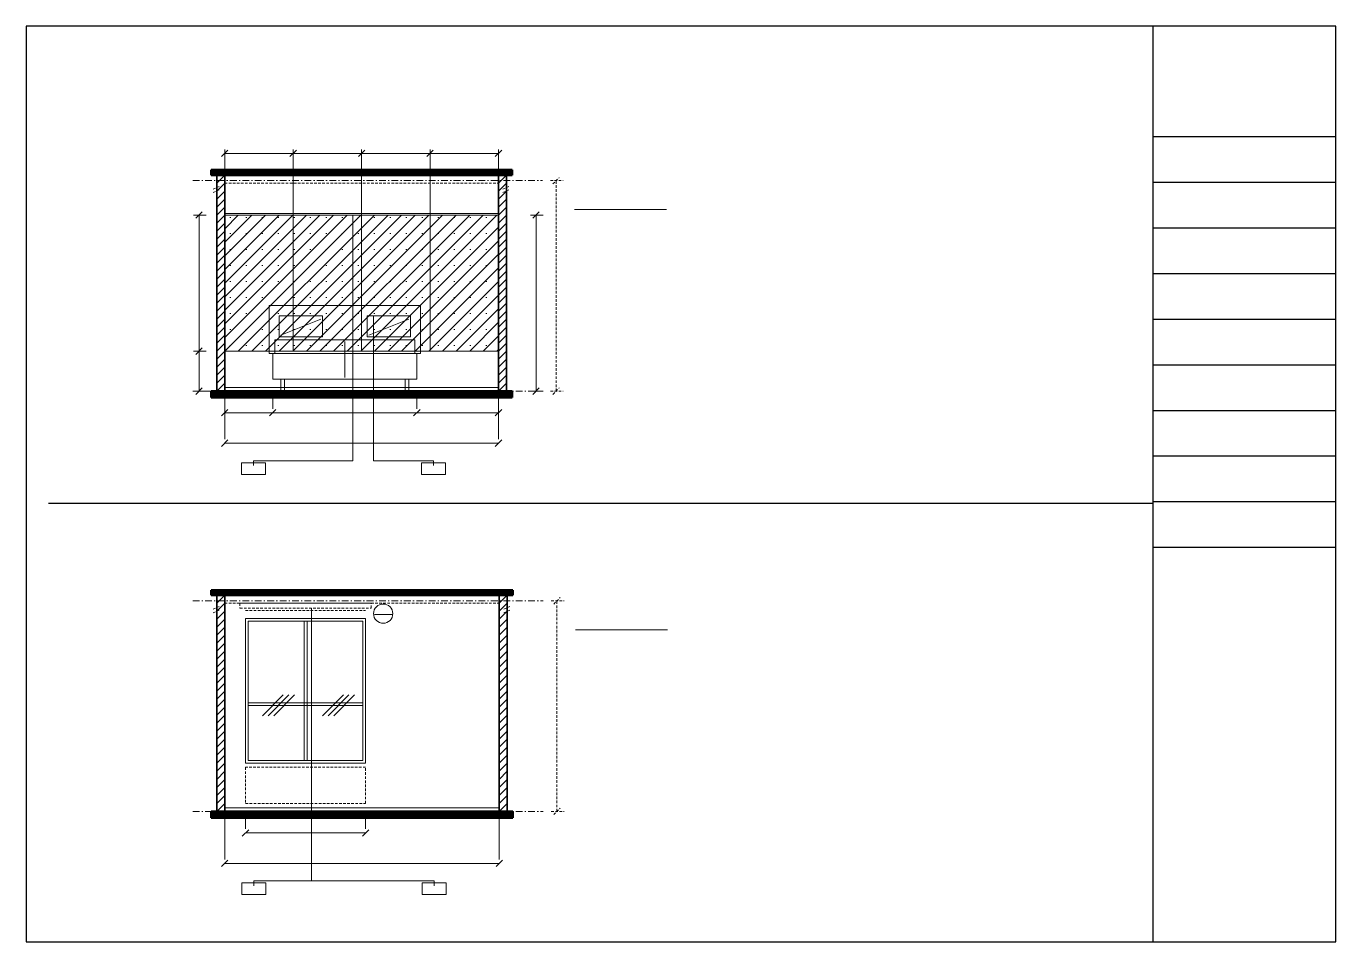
# Model space of a CAD drawing. Header units: millimetres. Extents: x -39780 to 216580, y 220 to 11660.
# Drawn here: x 40220 to 56580, y 220 to 11660 of the extents above; entities that cross this region are included whole.
import ezdxf

# ---------------------------------------------------------------- set-up
doc = ezdxf.new("R2010")
doc.units = ezdxf.units.MM
for name, color, linetype, lineweight in [('AXIS', 8, 'CONTINUOUS', 9), ('BAND', 7, 'CONTINUOUS', 60), ('DETAIL', 7, 'CONTINUOUS', 18), ('DIM', 7, 'CONTINUOUS', 13), ('FABRIC', 7, 'CONTINUOUS', 13), ('FRAME', 7, 'CONTINUOUS', 25), ('GLASS', 7, 'CONTINUOUS', 18), ('HATCH', 8, 'CONTINUOUS', 9), ('LIGHT', 7, 'CONTINUOUS', 18), ('PENDING', 8, 'CONTINUOUS', 13), ('SYMBOL', 7, 'CONTINUOUS', 18), ('TAG', 7, 'CONTINUOUS', 13), ('WALL', 7, 'CONTINUOUS', 35)]:
    doc.layers.add(name, color=color, linetype=linetype, lineweight=lineweight)

msp = doc.modelspace()

# ---------------------------------------------------------------- linework, layer by layer
at = {"layer": 'AXIS'}
for p, q in [((42300, 9730), (42385, 9730)), ((42413, 9730), (42427, 9730)), ((42455, 9730), (42540, 9730)), ((42568, 9730), (42582, 9730)), ((42610, 9730), (42695, 9730)), ((42723, 9730), (42737, 9730)), ((42766, 9730), (42850, 9730)), ((42879, 9730), (42893, 9730)), ((42921, 9730), (43006, 9730)), ((43034, 9730), (43048, 9730)), ((43076, 9730), (43161, 9730)), ((43189, 9730), (43203, 9730)), ((43231, 9730), (43316, 9730)), ((43344, 9730), (43358, 9730)), ((43387, 9730), (43471, 9730)), ((43499, 9730), (43514, 9730)), ((43542, 9730), (43626, 9730)), ((43655, 9730), (43669, 9730)), ((43697, 9730), (43782, 9730)), ((43810, 9730), (43824, 9730)), ((43852, 9730), (43937, 9730)), ((43965, 9730), (43979, 9730)), ((44007, 9730), (44092, 9730)), ((44120, 9730), (44134, 9730)), ((44163, 9730), (44247, 9730)), ((44276, 9730), (44290, 9730)), ((44318, 9730), (44403, 9730)), ((44431, 9730), (44445, 9730)), ((44473, 9730), (44558, 9730)), ((44586, 9730), (44600, 9730)), ((44628, 9730), (44713, 9730)), ((44741, 9730), (44755, 9730)), ((44784, 9730), (44868, 9730)), ((44896, 9730), (44911, 9730)), ((44939, 9730), (45023, 9730)), ((45052, 9730), (45066, 9730)), ((45094, 9730), (45179, 9730)), ((45207, 9730), (45221, 9730)), ((45249, 9730), (45334, 9730)), ((45362, 9730), (45376, 9730)), ((45404, 9730), (45489, 9730)), ((45517, 9730), (45531, 9730)), ((45560, 9730), (45644, 9730)), ((45673, 9730), (45687, 9730)), ((45715, 9730), (45800, 9730)), ((45828, 9730), (45842, 9730)), ((45870, 9730), (45955, 9730)), ((45983, 9730), (45997, 9730)), ((46025, 9730), (46110, 9730)), ((46138, 9730), (46152, 9730)), ((46181, 9730), (46265, 9730)), ((46293, 9730), (46308, 9730)), ((46336, 9730), (46420, 9730)), ((46449, 9730), (46463, 9730)), ((46491, 9730), (46576, 9730)), ((46604, 9730), (46618, 9730)), ((46646, 9730), (46670, 9730)), ((42300, 7100), (42385, 7100)), ((42413, 7100), (42427, 7100)), ((42455, 7100), (42540, 7100)), ((42568, 7100), (42582, 7100)), ((42610, 7100), (42695, 7100)), ((42723, 7100), (42737, 7100)), ((42766, 7100), (42850, 7100)), ((42879, 7100), (42893, 7100)), ((42921, 7100), (43006, 7100)), ((43034, 7100), (43048, 7100)), ((43076, 7100), (43161, 7100)), ((43189, 7100), (43203, 7100)), ((43231, 7100), (43316, 7100)), ((43344, 7100), (43358, 7100)), ((43387, 7100), (43471, 7100)), ((43499, 7100), (43514, 7100)), ((43542, 7100), (43626, 7100)), ((43655, 7100), (43669, 7100)), ((43697, 7100), (43782, 7100)), ((43810, 7100), (43824, 7100)), ((43852, 7100), (43937, 7100)), ((43965, 7100), (43979, 7100)), ((44007, 7100), (44092, 7100)), ((44120, 7100), (44134, 7100)), ((44163, 7100), (44247, 7100)), ((44276, 7100), (44290, 7100)), ((44318, 7100), (44403, 7100)), ((44431, 7100), (44445, 7100)), ((44473, 7100), (44558, 7100)), ((44586, 7100), (44600, 7100)), ((44628, 7100), (44713, 7100)), ((44741, 7100), (44755, 7100)), ((44784, 7100), (44868, 7100)), ((44896, 7100), (44911, 7100)), ((44939, 7100), (45023, 7100)), ((45052, 7100), (45066, 7100)), ((45094, 7100), (45179, 7100)), ((45207, 7100), (45221, 7100)), ((45249, 7100), (45334, 7100)), ((45362, 7100), (45376, 7100)), ((45404, 7100), (45489, 7100)), ((45517, 7100), (45531, 7100)), ((45560, 7100), (45644, 7100)), ((45673, 7100), (45687, 7100)), ((45715, 7100), (45800, 7100)), ((45828, 7100), (45842, 7100)), ((45870, 7100), (45955, 7100)), ((45983, 7100), (45997, 7100)), ((46025, 7100), (46110, 7100)), ((46138, 7100), (46152, 7100)), ((46181, 7100), (46265, 7100)), ((46293, 7100), (46308, 7100)), ((46336, 7100), (46420, 7100)), ((46449, 7100), (46463, 7100)), ((46491, 7100), (46576, 7100)), ((46604, 7100), (46618, 7100)), ((46646, 7100), (46670, 7100)), ((42300, 4480), (42385, 4480)), ((42413, 4480), (42427, 4480)), ((42455, 4480), (42540, 4480)), ((42568, 4480), (42582, 4480)), ((42610, 4480), (42695, 4480)), ((42723, 4480), (42737, 4480)), ((42766, 4480), (42850, 4480)), ((42879, 4480), (42893, 4480)), ((42921, 4480), (43006, 4480)), ((43034, 4480), (43048, 4480)), ((43076, 4480), (43161, 4480)), ((43189, 4480), (43203, 4480)), ((43231, 4480), (43316, 4480)), ((43344, 4480), (43358, 4480)), ((43387, 4480), (43471, 4480)), ((43499, 4480), (43514, 4480)), ((43542, 4480), (43626, 4480)), ((43655, 4480), (43669, 4480)), ((43697, 4480), (43782, 4480)), ((43810, 4480), (43824, 4480)), ((43852, 4480), (43937, 4480)), ((43965, 4480), (43979, 4480)), ((44007, 4480), (44092, 4480)), ((44120, 4480), (44134, 4480)), ((44163, 4480), (44247, 4480)), ((44276, 4480), (44290, 4480)), ((44318, 4480), (44403, 4480)), ((44431, 4480), (44445, 4480)), ((44473, 4480), (44558, 4480)), ((44586, 4480), (44600, 4480)), ((44628, 4480), (44713, 4480)), ((44741, 4480), (44755, 4480)), ((44784, 4480), (44868, 4480)), ((44896, 4480), (44911, 4480)), ((44939, 4480), (45023, 4480)), ((45052, 4480), (45066, 4480)), ((45094, 4480), (45179, 4480)), ((45207, 4480), (45221, 4480)), ((45249, 4480), (45334, 4480)), ((45362, 4480), (45376, 4480)), ((45404, 4480), (45489, 4480)), ((45517, 4480), (45531, 4480)), ((45560, 4480), (45644, 4480)), ((45673, 4480), (45687, 4480)), ((45715, 4480), (45800, 4480)), ((45828, 4480), (45842, 4480)), ((45870, 4480), (45955, 4480)), ((45983, 4480), (45997, 4480)), ((46025, 4480), (46110, 4480)), ((46138, 4480), (46152, 4480)), ((46181, 4480), (46265, 4480)), ((46293, 4480), (46308, 4480)), ((46336, 4480), (46420, 4480)), ((46449, 4480), (46463, 4480)), ((46491, 4480), (46576, 4480)), ((46604, 4480), (46618, 4480)), ((46646, 4480), (46680, 4480)), ((42300, 1850), (42385, 1850)), ((42413, 1850), (42427, 1850)), ((42455, 1850), (42540, 1850)), ((42568, 1850), (42582, 1850)), ((42610, 1850), (42695, 1850)), ((42723, 1850), (42737, 1850)), ((42766, 1850), (42850, 1850)), ((42879, 1850), (42893, 1850)), ((42921, 1850), (43006, 1850)), ((43034, 1850), (43048, 1850)), ((43076, 1850), (43161, 1850)), ((43189, 1850), (43203, 1850)), ((43231, 1850), (43316, 1850)), ((43344, 1850), (43358, 1850)), ((43387, 1850), (43471, 1850)), ((43499, 1850), (43514, 1850)), ((43542, 1850), (43626, 1850)), ((43655, 1850), (43669, 1850)), ((43697, 1850), (43782, 1850)), ((43810, 1850), (43824, 1850)), ((43852, 1850), (43937, 1850)), ((43965, 1850), (43979, 1850)), ((44007, 1850), (44092, 1850)), ((44120, 1850), (44134, 1850)), ((44163, 1850), (44247, 1850)), ((44276, 1850), (44290, 1850)), ((44318, 1850), (44403, 1850)), ((44431, 1850), (44445, 1850)), ((44473, 1850), (44558, 1850)), ((44586, 1850), (44600, 1850)), ((44628, 1850), (44713, 1850)), ((44741, 1850), (44755, 1850)), ((44784, 1850), (44868, 1850)), ((44896, 1850), (44911, 1850)), ((44939, 1850), (45023, 1850)), ((45052, 1850), (45066, 1850)), ((45094, 1850), (45179, 1850)), ((45207, 1850), (45221, 1850)), ((45249, 1850), (45334, 1850)), ((45362, 1850), (45376, 1850)), ((45404, 1850), (45489, 1850)), ((45517, 1850), (45531, 1850)), ((45560, 1850), (45644, 1850)), ((45673, 1850), (45687, 1850)), ((45715, 1850), (45800, 1850)), ((45828, 1850), (45842, 1850)), ((45870, 1850), (45955, 1850)), ((45983, 1850), (45997, 1850)), ((46025, 1850), (46110, 1850)), ((46138, 1850), (46152, 1850)), ((46181, 1850), (46265, 1850)), ((46293, 1850), (46308, 1850)), ((46336, 1850), (46420, 1850)), ((46449, 1850), (46463, 1850)), ((46491, 1850), (46576, 1850)), ((46604, 1850), (46618, 1850)), ((46646, 1850), (46680, 1850))]:
    msp.add_line(p, q, dxfattribs=at)
at = {"layer": 'BAND'}
for p, q in [((46290, 9865), (42530, 9865)), ((42530, 9865), (42530, 9800)), ((42530, 9864), (46290, 9864)), ((42530, 9856), (46290, 9856)), ((42530, 9848), (46290, 9848)), ((42530, 9840), (46290, 9840)), ((42530, 9832), (46290, 9832)), ((42530, 9824), (46290, 9824)), ((42530, 9816), (46290, 9816)), ((46290, 9800), (46290, 9865)), ((42530, 9808), (46290, 9808)), ((42530, 9800), (46290, 9800)), ((42530, 9800), (46290, 9800)), ((42530, 7100), (46290, 7100)), ((46290, 7100), (42530, 7100)), ((42530, 7100), (42530, 7020)), ((42530, 7092), (46290, 7092)), ((42530, 7084), (46290, 7084)), ((42530, 7076), (46290, 7076)), ((42530, 7068), (46290, 7068)), ((42530, 7060), (46290, 7060)), ((42530, 7052), (46290, 7052)), ((42530, 7044), (46290, 7044)), ((42530, 7036), (46290, 7036)), ((46290, 7020), (46290, 7100)), ((42530, 7028), (46290, 7028)), ((42530, 7020), (46290, 7020)), ((42530, 7020), (46290, 7020)), ((46300, 4615), (42530, 4615)), ((42530, 4615), (42530, 4550)), ((42530, 4614), (46300, 4614)), ((42530, 4606), (46300, 4606)), ((42530, 4598), (46300, 4598)), ((42530, 4590), (46300, 4590)), ((42530, 4582), (46300, 4582)), ((46300, 4550), (46300, 4615)), ((42530, 4574), (46300, 4574)), ((42530, 4566), (46300, 4566)), ((42530, 4558), (46300, 4558)), ((42530, 4550), (46300, 4550)), ((42530, 4550), (46300, 4550)), ((42530, 1850), (46300, 1850)), ((46300, 1850), (42530, 1850)), ((42530, 1850), (42530, 1770)), ((42530, 1842), (46300, 1842)), ((42530, 1834), (46300, 1834)), ((42530, 1826), (46300, 1826)), ((42530, 1818), (46300, 1818)), ((42530, 1810), (46300, 1810)), ((42530, 1802), (46300, 1802)), ((46300, 1770), (46300, 1850)), ((42530, 1794), (46300, 1794)), ((42530, 1786), (46300, 1786)), ((42530, 1778), (46300, 1778)), ((42530, 1770), (46300, 1770)), ((42530, 1770), (46300, 1770))]:
    msp.add_line(p, q, dxfattribs=at)
at = {"layer": 'DETAIL'}
for p, q in [((43555, 7600), (43555, 9300)), ((44410, 7600), (44410, 9300)), ((45265, 7600), (45265, 9300)), ((45145, 8170), (43255, 8170)), ((43255, 8170), (43255, 7570)), ((45145, 7570), (45145, 8170)), ((44200, 7270), (44200, 7720)), ((43255, 7570), (45145, 7570)), ((45100, 7570), (43300, 7570)), ((43300, 7570), (43300, 7250)), ((45100, 7250), (45100, 7570)), ((43300, 7250), (45100, 7250)), ((43445, 7250), (43400, 7250)), ((43400, 7250), (43400, 7100)), ((43445, 7100), (43445, 7250)), ((45000, 7250), (44955, 7250)), ((44955, 7250), (44955, 7100)), ((45000, 7100), (45000, 7250)), ((42700, 7145), (46120, 7145)), ((43400, 7100), (43445, 7100)), ((44955, 7100), (45000, 7100)), ((42700, 1895), (46130, 1895))]:
    msp.add_line(p, q, dxfattribs=at)
at = {"layer": 'DIM'}
for p, q in [((42660, 10030), (42740, 10110)), ((42700, 9300), (42700, 10120)), ((42700, 10070), (43555, 10070)), ((43515, 10030), (43595, 10110)), ((43515, 10030), (43595, 10110)), ((43555, 9300), (43555, 10120)), ((43555, 9300), (43555, 10120)), ((43555, 10070), (44410, 10070)), ((44370, 10030), (44450, 10110)), ((44370, 10030), (44450, 10110)), ((44410, 9300), (44410, 10120)), ((44410, 9300), (44410, 10120)), ((44410, 10070), (45265, 10070)), ((45225, 10030), (45305, 10110)), ((45225, 10030), (45305, 10110)), ((45265, 9300), (45265, 10120)), ((45265, 9300), (45265, 10120)), ((45265, 10070), (46120, 10070)), ((46080, 10030), (46160, 10110)), ((46120, 9300), (46120, 10120)), ((42340, 9260), (42420, 9340)), ((46550, 9260), (46630, 9340)), ((42310, 9300), (42470, 9300)), ((42380, 7600), (42380, 9300)), ((46520, 9300), (46680, 9300)), ((46590, 7100), (46590, 9300)), ((42310, 7600), (42470, 7600)), ((42310, 7600), (42470, 7600)), ((42340, 7560), (42420, 7640)), ((42340, 7560), (42420, 7640)), ((42380, 7100), (42380, 7600)), ((42310, 7100), (42470, 7100)), ((42340, 7060), (42420, 7140)), ((42700, 7100), (42700, 6500)), ((42700, 7100), (42700, 6880)), ((43300, 7100), (43300, 6880)), ((43300, 7100), (43300, 6880)), ((45100, 7100), (45100, 6880)), ((45100, 7100), (45100, 6880)), ((46120, 7100), (46120, 6500)), ((46120, 7100), (46120, 6880)), ((46520, 7100), (46680, 7100)), ((46550, 7060), (46630, 7140)), ((42660, 6790), (42740, 6870)), ((42700, 6830), (43300, 6830)), ((43260, 6790), (43340, 6870)), ((43260, 6790), (43340, 6870)), ((43300, 6830), (45100, 6830)), ((45060, 6790), (45140, 6870)), ((45060, 6790), (45140, 6870)), ((45100, 6830), (46120, 6830)), ((46080, 6790), (46160, 6870)), ((42660, 6410), (42740, 6490)), ((42700, 6450), (46120, 6450)), ((46080, 6410), (46160, 6490)), ((42700, 1850), (42700, 1250)), ((42960, 1850), (42960, 1630)), ((44460, 1850), (44460, 1630)), ((46130, 1850), (46130, 1250)), ((42920, 1540), (43000, 1620)), ((42960, 1580), (44460, 1580)), ((44420, 1540), (44500, 1620)), ((42660, 1160), (42740, 1240)), ((42700, 1200), (46130, 1200)), ((46090, 1160), (46170, 1240))]:
    msp.add_line(p, q, dxfattribs=at)
at = {"layer": 'FABRIC'}
for p, q in [((46120, 9300), (42700, 9300)), ((42700, 9300), (42700, 7600)), ((46120, 7600), (46120, 9300)), ((43920, 8040), (43380, 8040)), ((43380, 8040), (43380, 7780)), ((43920, 7780), (43920, 8040)), ((45020, 8040), (44480, 8040)), ((44480, 8040), (44480, 7780)), ((45020, 7780), (45020, 8040)), ((45075, 7740), (43325, 7740)), ((43325, 7740), (43325, 7570)), ((43380, 7780), (43920, 7780)), ((44480, 7780), (45020, 7780)), ((45075, 7570), (45075, 7740)), ((42700, 7600), (46120, 7600)), ((43325, 7570), (45075, 7570))]:
    msp.add_line(p, q, dxfattribs=at)
at = {"layer": 'FRAME'}
for p, q in [((56580, 11660), (40220, 11660)), ((40220, 11660), (40220, 220)), ((54300, 220), (54300, 11660)), ((56580, 220), (56580, 11660)), ((54300, 10280), (56580, 10280)), ((54300, 9710), (56580, 9710)), ((54300, 9140), (56580, 9140)), ((54300, 8570), (56580, 8570)), ((54300, 8000), (56580, 8000)), ((54300, 7430), (56580, 7430)), ((54300, 6860), (56580, 6860)), ((54300, 6290), (56580, 6290)), ((40500, 5700), (54300, 5700)), ((54300, 5720), (56580, 5720)), ((54300, 5150), (56580, 5150)), ((40220, 220), (56580, 220))]:
    msp.add_line(p, q, dxfattribs=at)
at = {"layer": 'GLASS'}
for p, q in [((44460, 4260), (42960, 4260)), ((42960, 4260), (42960, 2450)), ((44460, 2450), (44460, 4260)), ((44425, 4225), (42995, 4225)), ((42995, 4225), (42995, 2485)), ((43728, 4225), (43692, 4225)), ((43692, 4225), (43692, 2485)), ((43728, 2485), (43728, 4225)), ((44425, 2485), (44425, 4225)), ((44425, 3206), (42995, 3206)), ((42995, 3206), (42995, 3174)), ((42995, 3174), (44425, 3174)), ((44425, 3174), (44425, 3206)), ((42995, 2485), (44425, 2485)), ((43692, 2485), (43728, 2485)), ((42960, 2450), (44460, 2450))]:
    msp.add_line(p, q, dxfattribs=at)
at = {"layer": 'HATCH'}
for p, q in [((42600, 9700), (42700, 9800)), ((42600, 9600), (42700, 9700)), ((46120, 9700), (46220, 9800)), ((46120, 9600), (46220, 9700)), ((42600, 9500), (42700, 9600)), ((42600, 9400), (42700, 9500)), ((46120, 9500), (46220, 9600)), ((46120, 9400), (46220, 9500)), ((42600, 9300), (42700, 9400)), ((46120, 9300), (46220, 9400)), ((42600, 9200), (42700, 9300)), ((42600, 9100), (42700, 9200)), ((42700, 9130), (42870, 9300)), ((42700, 8960), (43040, 9300)), ((42700, 8790), (43210, 9300)), ((42700, 8620), (43380, 9300)), ((42700, 8450), (43550, 9300)), ((42700, 8280), (43720, 9300)), ((42700, 8110), (43890, 9300)), ((42700, 7940), (44060, 9300)), ((42700, 7770), (44230, 9300)), ((42700, 7600), (44400, 9300)), ((42764, 9270), (42776, 9270)), ((42870, 7600), (44570, 9300)), ((42964, 9270), (42976, 9270)), ((43040, 7600), (44740, 9300)), ((43164, 9270), (43176, 9270)), ((43210, 7600), (44910, 9300)), ((43364, 9270), (43376, 9270)), ((43380, 7600), (45080, 9300)), ((43550, 7600), (45250, 9300)), ((43564, 9270), (43576, 9270)), ((43720, 7600), (45420, 9300)), ((43764, 9270), (43776, 9270)), ((43890, 7600), (45590, 9300)), ((43964, 9270), (43976, 9270)), ((44060, 7600), (45760, 9300)), ((44164, 9270), (44176, 9270)), ((44230, 7600), (45930, 9300)), ((44364, 9270), (44376, 9270)), ((44400, 7600), (46100, 9300)), ((44564, 9270), (44576, 9270)), ((44764, 9270), (44776, 9270)), ((44964, 9270), (44976, 9270)), ((45164, 9270), (45176, 9270)), ((45364, 9270), (45376, 9270)), ((45564, 9270), (45576, 9270)), ((45764, 9270), (45776, 9270)), ((45964, 9270), (45976, 9270)), ((46120, 9200), (46220, 9300)), ((46120, 9100), (46220, 9200)), ((42600, 9000), (42700, 9100)), ((42600, 8900), (42700, 9000)), ((42764, 9070), (42776, 9070)), ((42964, 9070), (42976, 9070)), ((43164, 9070), (43176, 9070)), ((43364, 9070), (43376, 9070)), ((43564, 9070), (43576, 9070)), ((43764, 9070), (43776, 9070)), ((43964, 9070), (43976, 9070)), ((44164, 9070), (44176, 9070)), ((44364, 9070), (44376, 9070)), ((44564, 9070), (44576, 9070)), ((44570, 7600), (46120, 9150)), ((44764, 9070), (44776, 9070)), ((44964, 9070), (44976, 9070)), ((45164, 9070), (45176, 9070)), ((45364, 9070), (45376, 9070)), ((45564, 9070), (45576, 9070)), ((45764, 9070), (45776, 9070)), ((45964, 9070), (45976, 9070)), ((46120, 9000), (46220, 9100)), ((46120, 8900), (46220, 9000)), ((42600, 8800), (42700, 8900)), ((42764, 8870), (42776, 8870)), ((42964, 8870), (42976, 8870)), ((43164, 8870), (43176, 8870)), ((43364, 8870), (43376, 8870)), ((43564, 8870), (43576, 8870)), ((43764, 8870), (43776, 8870)), ((43964, 8870), (43976, 8870)), ((44164, 8870), (44176, 8870)), ((44364, 8870), (44376, 8870)), ((44564, 8870), (44576, 8870)), ((44740, 7600), (46120, 8980)), ((44764, 8870), (44776, 8870)), ((44964, 8870), (44976, 8870)), ((45164, 8870), (45176, 8870)), ((45364, 8870), (45376, 8870)), ((45564, 8870), (45576, 8870)), ((45764, 8870), (45776, 8870)), ((45964, 8870), (45976, 8870)), ((46120, 8800), (46220, 8900)), ((42600, 8700), (42700, 8800)), ((42600, 8600), (42700, 8700)), ((44910, 7600), (46120, 8810)), ((46120, 8700), (46220, 8800)), ((46120, 8600), (46220, 8700)), ((42600, 8500), (42700, 8600)), ((42764, 8670), (42776, 8670)), ((42964, 8670), (42976, 8670)), ((43164, 8670), (43176, 8670)), ((43364, 8670), (43376, 8670)), ((43564, 8670), (43576, 8670)), ((43764, 8670), (43776, 8670)), ((43964, 8670), (43976, 8670)), ((44164, 8670), (44176, 8670)), ((44364, 8670), (44376, 8670)), ((44564, 8670), (44576, 8670)), ((44764, 8670), (44776, 8670)), ((44964, 8670), (44976, 8670)), ((45080, 7600), (46120, 8640)), ((45164, 8670), (45176, 8670)), ((45364, 8670), (45376, 8670)), ((45564, 8670), (45576, 8670)), ((45764, 8670), (45776, 8670)), ((45964, 8670), (45976, 8670)), ((46120, 8500), (46220, 8600)), ((42600, 8400), (42700, 8500)), ((42600, 8300), (42700, 8400)), ((42764, 8470), (42776, 8470)), ((42964, 8470), (42976, 8470)), ((43164, 8470), (43176, 8470)), ((43364, 8470), (43376, 8470)), ((43564, 8470), (43576, 8470)), ((43764, 8470), (43776, 8470)), ((43964, 8470), (43976, 8470)), ((44164, 8470), (44176, 8470)), ((44364, 8470), (44376, 8470)), ((44564, 8470), (44576, 8470)), ((44764, 8470), (44776, 8470)), ((44964, 8470), (44976, 8470)), ((45164, 8470), (45176, 8470)), ((45250, 7600), (46120, 8470)), ((45364, 8470), (45376, 8470)), ((45564, 8470), (45576, 8470)), ((45764, 8470), (45776, 8470)), ((45964, 8470), (45976, 8470)), ((46120, 8400), (46220, 8500)), ((46120, 8300), (46220, 8400)), ((42600, 8200), (42700, 8300)), ((42600, 8100), (42700, 8200)), ((42764, 8270), (42776, 8270)), ((42964, 8270), (42976, 8270)), ((43164, 8270), (43176, 8270)), ((43364, 8270), (43376, 8270)), ((43564, 8270), (43576, 8270)), ((43764, 8270), (43776, 8270)), ((43964, 8270), (43976, 8270)), ((44164, 8270), (44176, 8270)), ((44364, 8270), (44376, 8270)), ((44564, 8270), (44576, 8270)), ((44764, 8270), (44776, 8270)), ((44964, 8270), (44976, 8270)), ((45164, 8270), (45176, 8270)), ((45364, 8270), (45376, 8270)), ((45420, 7600), (46120, 8300)), ((45564, 8270), (45576, 8270)), ((45764, 8270), (45776, 8270)), ((45964, 8270), (45976, 8270)), ((46120, 8200), (46220, 8300)), ((46120, 8100), (46220, 8200)), ((42600, 8000), (42700, 8100)), ((42764, 8070), (42776, 8070)), ((42964, 8070), (42976, 8070)), ((43164, 8070), (43176, 8070)), ((43364, 8070), (43376, 8070)), ((43564, 8070), (43576, 8070)), ((43764, 8070), (43776, 8070)), ((43964, 8070), (43976, 8070)), ((44164, 8070), (44176, 8070)), ((44364, 8070), (44376, 8070)), ((44564, 8070), (44576, 8070)), ((44764, 8070), (44776, 8070)), ((44964, 8070), (44976, 8070)), ((45164, 8070), (45176, 8070)), ((45364, 8070), (45376, 8070)), ((45564, 8070), (45576, 8070)), ((45590, 7600), (46120, 8130)), ((45764, 8070), (45776, 8070)), ((45964, 8070), (45976, 8070)), ((46120, 8000), (46220, 8100)), ((42600, 7900), (42700, 8000)), ((42600, 7800), (42700, 7900)), ((42764, 7870), (42776, 7870)), ((42964, 7870), (42976, 7870)), ((43164, 7870), (43176, 7870)), ((43364, 7870), (43376, 7870)), ((43400, 7800), (43900, 8000)), ((43564, 7870), (43576, 7870)), ((43764, 7870), (43776, 7870)), ((43964, 7870), (43976, 7870)), ((44164, 7870), (44176, 7870)), ((44364, 7870), (44376, 7870)), ((44500, 7800), (45000, 8000)), ((44564, 7870), (44576, 7870)), ((44764, 7870), (44776, 7870)), ((44964, 7870), (44976, 7870)), ((45164, 7870), (45176, 7870)), ((45364, 7870), (45376, 7870)), ((45564, 7870), (45576, 7870)), ((45760, 7600), (46120, 7960)), ((45764, 7870), (45776, 7870)), ((45964, 7870), (45976, 7870)), ((46120, 7900), (46220, 8000)), ((46120, 7800), (46220, 7900)), ((42600, 7700), (42700, 7800)), ((42600, 7600), (42700, 7700)), ((45930, 7600), (46120, 7790)), ((46120, 7700), (46220, 7800)), ((46120, 7600), (46220, 7700)), ((42600, 7500), (42700, 7600)), ((42764, 7670), (42776, 7670)), ((42964, 7670), (42976, 7670)), ((43164, 7670), (43176, 7670)), ((43364, 7670), (43376, 7670)), ((43564, 7670), (43576, 7670)), ((43764, 7670), (43776, 7670)), ((43964, 7670), (43976, 7670)), ((44164, 7670), (44176, 7670)), ((44364, 7670), (44376, 7670)), ((44564, 7670), (44576, 7670)), ((44764, 7670), (44776, 7670)), ((44964, 7670), (44976, 7670)), ((45164, 7670), (45176, 7670)), ((45364, 7670), (45376, 7670)), ((45564, 7670), (45576, 7670)), ((45764, 7670), (45776, 7670)), ((45964, 7670), (45976, 7670)), ((46100, 7600), (46120, 7620)), ((46120, 7500), (46220, 7600)), ((42600, 7400), (42700, 7500)), ((42600, 7300), (42700, 7400)), ((46120, 7400), (46220, 7500)), ((46120, 7300), (46220, 7400)), ((42600, 7200), (42700, 7300)), ((42600, 7100), (42700, 7200)), ((46120, 7200), (46220, 7300)), ((46120, 7100), (46220, 7200)), ((42600, 4450), (42700, 4550)), ((42600, 4350), (42700, 4450)), ((46130, 4450), (46230, 4550)), ((46130, 4350), (46230, 4450)), ((42600, 4250), (42700, 4350)), ((46130, 4250), (46230, 4350)), ((42600, 4150), (42700, 4250)), ((42600, 4050), (42700, 4150)), ((46130, 4150), (46230, 4250)), ((46130, 4050), (46230, 4150)), ((42600, 3950), (42700, 4050)), ((42600, 3850), (42700, 3950)), ((46130, 3950), (46230, 4050)), ((46130, 3850), (46230, 3950)), ((42600, 3750), (42700, 3850)), ((46130, 3750), (46230, 3850)), ((42600, 3650), (42700, 3750)), ((42600, 3550), (42700, 3650)), ((46130, 3650), (46230, 3750)), ((46130, 3550), (46230, 3650)), ((42600, 3450), (42700, 3550)), ((42600, 3350), (42700, 3450)), ((46130, 3450), (46230, 3550)), ((46130, 3350), (46230, 3450)), ((42600, 3250), (42700, 3350)), ((43172, 3045), (43432, 3305)), ((43242, 3045), (43502, 3305)), ((43312, 3045), (43572, 3305)), ((43922, 3045), (44182, 3305)), ((43992, 3045), (44252, 3305)), ((44062, 3045), (44322, 3305)), ((46130, 3250), (46230, 3350)), ((42600, 3150), (42700, 3250)), ((42600, 3050), (42700, 3150)), ((46130, 3150), (46230, 3250)), ((46130, 3050), (46230, 3150)), ((42600, 2950), (42700, 3050)), ((42600, 2850), (42700, 2950)), ((46130, 2950), (46230, 3050)), ((46130, 2850), (46230, 2950)), ((42600, 2750), (42700, 2850)), ((46130, 2750), (46230, 2850)), ((42600, 2650), (42700, 2750)), ((42600, 2550), (42700, 2650)), ((46130, 2650), (46230, 2750)), ((46130, 2550), (46230, 2650)), ((42600, 2450), (42700, 2550)), ((46130, 2450), (46230, 2550)), ((42600, 2350), (42700, 2450)), ((42600, 2250), (42700, 2350)), ((46130, 2350), (46230, 2450)), ((46130, 2250), (46230, 2350)), ((42600, 2150), (42700, 2250)), ((42600, 2050), (42700, 2150)), ((46130, 2150), (46230, 2250)), ((46130, 2050), (46230, 2150)), ((42600, 1950), (42700, 2050)), ((46130, 1950), (46230, 2050)), ((42600, 1850), (42700, 1950)), ((46130, 1850), (46230, 1950))]:
    msp.add_line(p, q, dxfattribs=at)
at = {"layer": 'LIGHT'}
msp.add_line((42700, 9320), (46120, 9320), dxfattribs=at)
at = {"layer": 'PENDING'}
for p, q in [((42601, 9646), (42631, 9659)), ((42700, 9700), (42732, 9700)), ((42751, 9700), (42783, 9700)), ((42802, 9700), (42834, 9700)), ((42852, 9700), (42885, 9700)), ((42903, 9700), (42936, 9700)), ((42954, 9700), (42986, 9700)), ((43005, 9700), (43037, 9700)), ((43056, 9700), (43088, 9700)), ((43106, 9700), (43139, 9700)), ((43157, 9700), (43190, 9700)), ((43208, 9700), (43240, 9700)), ((43259, 9700), (43291, 9700)), ((43310, 9700), (43342, 9700)), ((43360, 9700), (43393, 9700)), ((43411, 9700), (43444, 9700)), ((43462, 9700), (43494, 9700)), ((43513, 9700), (43545, 9700)), ((43564, 9700), (43596, 9700)), ((43614, 9700), (43647, 9700)), ((43665, 9700), (43698, 9700)), ((43716, 9700), (43748, 9700)), ((43767, 9700), (43799, 9700)), ((43818, 9700), (43850, 9700)), ((43868, 9700), (43901, 9700)), ((43919, 9700), (43952, 9700)), ((43970, 9700), (44002, 9700)), ((44021, 9700), (44053, 9700)), ((44072, 9700), (44104, 9700)), ((44122, 9700), (44155, 9700)), ((44173, 9700), (44206, 9700)), ((44224, 9700), (44256, 9700)), ((44275, 9700), (44307, 9700)), ((44326, 9700), (44358, 9700)), ((44376, 9700), (44409, 9700)), ((44427, 9700), (44460, 9700)), ((44478, 9700), (44510, 9700)), ((44529, 9700), (44561, 9700)), ((44580, 9700), (44612, 9700)), ((44630, 9700), (44663, 9700)), ((44681, 9700), (44714, 9700)), ((44732, 9700), (44764, 9700)), ((44783, 9700), (44815, 9700)), ((44834, 9700), (44866, 9700)), ((44884, 9700), (44917, 9700)), ((44935, 9700), (44968, 9700)), ((44986, 9700), (45018, 9700)), ((45037, 9700), (45069, 9700)), ((45088, 9700), (45120, 9700)), ((45138, 9700), (45171, 9700)), ((45189, 9700), (45222, 9700)), ((45240, 9700), (45272, 9700)), ((45291, 9700), (45323, 9700)), ((45342, 9700), (45374, 9700)), ((45392, 9700), (45425, 9700)), ((45443, 9700), (45476, 9700)), ((45494, 9700), (45526, 9700)), ((45545, 9700), (45577, 9700)), ((45596, 9700), (45628, 9700)), ((45646, 9700), (45679, 9700)), ((45697, 9700), (45730, 9700)), ((45748, 9700), (45780, 9700)), ((45799, 9700), (45831, 9700)), ((45850, 9700), (45882, 9700)), ((45900, 9700), (45933, 9700)), ((45951, 9700), (45984, 9700)), ((46002, 9700), (46034, 9700)), ((46053, 9700), (46085, 9700)), ((46104, 9700), (46120, 9700)), ((46221, 9646), (46251, 9659)), ((46770, 9730), (46802, 9730)), ((46800, 9690), (46823, 9713)), ((46821, 9730), (46853, 9730)), ((46836, 9726), (46859, 9749)), ((46840, 9691), (46840, 9723)), ((46840, 9640), (46840, 9672)), ((46872, 9762), (46880, 9770)), ((46872, 9730), (46904, 9730)), ((46922, 9730), (46930, 9730)), ((42555, 9625), (42585, 9638)), ((42555, 9580), (42585, 9593)), ((42601, 9601), (42631, 9614)), ((46175, 9625), (46205, 9638)), ((46175, 9580), (46205, 9593)), ((46221, 9601), (46251, 9614)), ((46840, 9589), (46840, 9622)), ((46840, 9538), (46840, 9571)), ((46840, 9488), (46840, 9520)), ((46840, 9437), (46840, 9469)), ((46840, 9386), (46840, 9418)), ((46840, 9335), (46840, 9368)), ((46840, 9284), (46840, 9317)), ((46840, 9234), (46840, 9266)), ((46840, 9183), (46840, 9215)), ((46840, 9132), (46840, 9164)), ((46840, 9081), (46840, 9114)), ((46840, 9030), (46840, 9063)), ((46840, 8980), (46840, 9012)), ((46840, 8929), (46840, 8961)), ((46840, 8878), (46840, 8910)), ((46840, 8827), (46840, 8860)), ((46840, 8776), (46840, 8809)), ((46840, 8726), (46840, 8758)), ((46840, 8675), (46840, 8707)), ((46840, 8624), (46840, 8656)), ((46840, 8573), (46840, 8606)), ((46840, 8522), (46840, 8555)), ((46840, 8472), (46840, 8504)), ((46840, 8421), (46840, 8453)), ((46840, 8370), (46840, 8402)), ((46840, 8319), (46840, 8352)), ((46840, 8268), (46840, 8301)), ((46840, 8218), (46840, 8250)), ((46840, 8167), (46840, 8199)), ((46840, 8116), (46840, 8148)), ((46840, 8065), (46840, 8098)), ((46840, 8014), (46840, 8047)), ((46840, 7964), (46840, 7996)), ((46840, 7913), (46840, 7945)), ((46840, 7862), (46840, 7894)), ((46840, 7811), (46840, 7844)), ((46840, 7760), (46840, 7793)), ((46840, 7710), (46840, 7742)), ((46840, 7659), (46840, 7691)), ((46840, 7608), (46840, 7640)), ((46840, 7557), (46840, 7590)), ((46840, 7506), (46840, 7539)), ((46840, 7456), (46840, 7488)), ((46840, 7405), (46840, 7437)), ((46840, 7354), (46840, 7386)), ((46840, 7303), (46840, 7336)), ((46840, 7252), (46840, 7285)), ((46840, 7202), (46840, 7234)), ((46770, 7100), (46802, 7100)), ((46800, 7060), (46823, 7083)), ((46821, 7100), (46853, 7100)), ((46836, 7096), (46859, 7119)), ((46840, 7151), (46840, 7183)), ((46840, 7100), (46840, 7132)), ((46872, 7132), (46880, 7140)), ((46872, 7100), (46904, 7100)), ((46922, 7100), (46930, 7100)), ((42700, 4450), (42732, 4450)), ((42751, 4450), (42783, 4450)), ((42802, 4450), (42834, 4450)), ((42852, 4450), (42885, 4450)), ((42904, 4450), (42890, 4450)), ((42890, 4450), (42890, 4418)), ((42903, 4450), (42936, 4450)), ((42955, 4450), (42923, 4450)), ((42954, 4450), (42986, 4450)), ((43006, 4450), (42974, 4450)), ((43005, 4450), (43037, 4450)), ((43057, 4450), (43024, 4450)), ((43056, 4450), (43088, 4450)), ((43108, 4450), (43075, 4450)), ((43106, 4450), (43139, 4450)), ((43158, 4450), (43126, 4450)), ((43157, 4450), (43190, 4450)), ((43209, 4450), (43177, 4450)), ((43208, 4450), (43240, 4450)), ((43260, 4450), (43228, 4450)), ((43259, 4450), (43291, 4450)), ((43311, 4450), (43278, 4450)), ((43310, 4450), (43342, 4450)), ((43362, 4450), (43329, 4450)), ((43360, 4450), (43393, 4450)), ((43412, 4450), (43380, 4450)), ((43411, 4450), (43444, 4450)), ((43463, 4450), (43431, 4450)), ((43462, 4450), (43494, 4450)), ((43514, 4450), (43482, 4450)), ((43513, 4450), (43545, 4450)), ((43565, 4450), (43532, 4450)), ((43564, 4450), (43596, 4450)), ((43616, 4450), (43583, 4450)), ((43614, 4450), (43647, 4450)), ((43666, 4450), (43634, 4450)), ((43665, 4450), (43698, 4450)), ((43717, 4450), (43685, 4450)), ((43716, 4450), (43748, 4450)), ((43768, 4450), (43736, 4450)), ((43767, 4450), (43799, 4450)), ((43819, 4450), (43786, 4450)), ((43818, 4450), (43850, 4450)), ((43870, 4450), (43837, 4450)), ((43868, 4450), (43901, 4450)), ((43920, 4450), (43888, 4450)), ((43919, 4450), (43952, 4450)), ((43971, 4450), (43939, 4450)), ((43970, 4450), (44002, 4450)), ((44022, 4450), (43990, 4450)), ((44021, 4450), (44053, 4450)), ((44073, 4450), (44040, 4450)), ((44072, 4450), (44104, 4450)), ((44124, 4450), (44091, 4450)), ((44122, 4450), (44155, 4450)), ((44174, 4450), (44142, 4450)), ((44173, 4450), (44206, 4450)), ((44225, 4450), (44193, 4450)), ((44224, 4450), (44256, 4450)), ((44276, 4450), (44244, 4450)), ((44275, 4450), (44307, 4450)), ((44327, 4450), (44294, 4450)), ((44326, 4450), (44358, 4450)), ((44378, 4450), (44345, 4450)), ((44376, 4450), (44409, 4450)), ((44428, 4450), (44396, 4450)), ((44427, 4450), (44460, 4450)), ((44479, 4450), (44447, 4450)), ((44478, 4450), (44510, 4450)), ((44530, 4450), (44498, 4450)), ((44529, 4450), (44561, 4450)), ((44530, 4441), (44530, 4450)), ((44530, 4390), (44530, 4422)), ((44580, 4450), (44612, 4450)), ((44630, 4450), (44663, 4450)), ((44681, 4450), (44714, 4450)), ((44732, 4450), (44764, 4450)), ((44783, 4450), (44815, 4450)), ((44834, 4450), (44866, 4450)), ((44884, 4450), (44917, 4450)), ((44935, 4450), (44968, 4450)), ((44986, 4450), (45018, 4450)), ((45037, 4450), (45069, 4450)), ((45088, 4450), (45120, 4450)), ((45138, 4450), (45171, 4450)), ((45189, 4450), (45222, 4450)), ((45240, 4450), (45272, 4450)), ((45291, 4450), (45323, 4450)), ((45342, 4450), (45374, 4450)), ((45392, 4450), (45425, 4450)), ((45443, 4450), (45476, 4450)), ((45494, 4450), (45526, 4450)), ((45545, 4450), (45577, 4450)), ((45596, 4450), (45628, 4450)), ((45646, 4450), (45679, 4450)), ((45697, 4450), (45730, 4450)), ((45748, 4450), (45780, 4450)), ((45799, 4450), (45831, 4450)), ((45850, 4450), (45882, 4450)), ((45900, 4450), (45933, 4450)), ((45951, 4450), (45984, 4450)), ((46002, 4450), (46034, 4450)), ((46053, 4450), (46085, 4450)), ((46104, 4450), (46130, 4450)), ((46780, 4480), (46812, 4480)), ((46810, 4440), (46833, 4463)), ((46831, 4480), (46863, 4480)), ((46846, 4476), (46869, 4499)), ((46850, 4441), (46850, 4473)), ((46850, 4390), (46850, 4422)), ((46882, 4512), (46890, 4520)), ((46882, 4480), (46914, 4480)), ((46932, 4480), (46940, 4480)), ((42555, 4375), (42585, 4388)), ((42555, 4330), (42585, 4343)), ((42601, 4396), (42631, 4409)), ((42601, 4351), (42631, 4364)), ((42890, 4399), (42890, 4390)), ((42890, 4390), (42922, 4390)), ((42941, 4390), (42973, 4390)), ((42960, 4360), (42992, 4360)), ((42992, 4390), (43024, 4390)), ((43011, 4360), (43043, 4360)), ((43042, 4390), (43075, 4390)), ((43062, 4360), (43094, 4360)), ((43093, 4390), (43126, 4390)), ((43112, 4360), (43145, 4360)), ((43144, 4390), (43176, 4390)), ((43163, 4360), (43196, 4360)), ((43195, 4390), (43227, 4390)), ((43214, 4360), (43246, 4360)), ((43246, 4390), (43278, 4390)), ((43265, 4360), (43297, 4360)), ((43296, 4390), (43329, 4390)), ((43316, 4360), (43348, 4360)), ((43347, 4390), (43380, 4390)), ((43366, 4360), (43399, 4360)), ((43398, 4390), (43430, 4390)), ((43417, 4360), (43450, 4360)), ((43449, 4390), (43481, 4390)), ((43468, 4360), (43500, 4360)), ((43500, 4390), (43532, 4390)), ((43519, 4360), (43551, 4360)), ((43550, 4390), (43583, 4390)), ((43570, 4360), (43602, 4360)), ((43601, 4390), (43634, 4390)), ((43620, 4360), (43653, 4360)), ((43652, 4390), (43684, 4390)), ((43671, 4360), (43704, 4360)), ((43703, 4390), (43735, 4390)), ((43722, 4360), (43754, 4360)), ((43754, 4390), (43786, 4390)), ((43773, 4360), (43805, 4360)), ((43804, 4390), (43837, 4390)), ((43824, 4360), (43856, 4360)), ((43855, 4390), (43888, 4390)), ((43874, 4360), (43907, 4360)), ((43906, 4390), (43938, 4390)), ((43925, 4360), (43958, 4360)), ((43957, 4390), (43989, 4390)), ((43976, 4360), (44008, 4360)), ((44008, 4390), (44040, 4390)), ((44027, 4360), (44059, 4360)), ((44058, 4390), (44091, 4390)), ((44078, 4360), (44110, 4360)), ((44109, 4390), (44142, 4390)), ((44128, 4360), (44161, 4360)), ((44160, 4390), (44192, 4390)), ((44179, 4360), (44212, 4360)), ((44211, 4390), (44243, 4390)), ((44230, 4360), (44262, 4360)), ((44262, 4390), (44294, 4390)), ((44281, 4360), (44313, 4360)), ((44312, 4390), (44345, 4390)), ((44332, 4360), (44364, 4360)), ((44363, 4390), (44396, 4390)), ((44382, 4360), (44415, 4360)), ((44414, 4390), (44446, 4390)), ((44433, 4360), (44460, 4360)), ((44465, 4390), (44497, 4390)), ((44516, 4390), (44530, 4390)), ((46185, 4375), (46215, 4388)), ((46185, 4330), (46215, 4343)), ((46231, 4396), (46261, 4409)), ((46231, 4351), (46261, 4364)), ((46850, 4339), (46850, 4372)), ((46850, 4288), (46850, 4321)), ((46850, 4238), (46850, 4270)), ((46850, 4187), (46850, 4219)), ((46850, 4136), (46850, 4168)), ((46850, 4085), (46850, 4118)), ((46850, 4034), (46850, 4067)), ((46850, 3984), (46850, 4016)), ((46850, 3933), (46850, 3965)), ((46850, 3882), (46850, 3914)), ((46850, 3831), (46850, 3864)), ((46850, 3780), (46850, 3813)), ((46850, 3730), (46850, 3762)), ((46850, 3679), (46850, 3711)), ((46850, 3628), (46850, 3660)), ((46850, 3577), (46850, 3610)), ((46850, 3526), (46850, 3559)), ((46850, 3476), (46850, 3508)), ((46850, 3425), (46850, 3457)), ((46850, 3374), (46850, 3406)), ((46850, 3323), (46850, 3356)), ((46850, 3272), (46850, 3305)), ((46850, 3222), (46850, 3254)), ((46850, 3171), (46850, 3203)), ((46850, 3120), (46850, 3152)), ((46850, 3069), (46850, 3102)), ((46850, 3018), (46850, 3051)), ((46850, 2968), (46850, 3000)), ((46850, 2917), (46850, 2949)), ((46850, 2866), (46850, 2898)), ((46850, 2815), (46850, 2848)), ((46850, 2764), (46850, 2797)), ((46850, 2714), (46850, 2746)), ((46850, 2663), (46850, 2695)), ((46850, 2612), (46850, 2644)), ((46850, 2561), (46850, 2594)), ((46850, 2510), (46850, 2543)), ((46850, 2460), (46850, 2492)), ((42987, 2400), (42960, 2400)), ((42960, 2400), (42960, 2368)), ((42960, 2349), (42960, 2317)), ((42960, 2298), (42960, 2266)), ((43038, 2400), (43005, 2400)), ((43088, 2400), (43056, 2400)), ((43139, 2400), (43107, 2400)), ((43190, 2400), (43158, 2400)), ((43241, 2400), (43208, 2400)), ((43292, 2400), (43259, 2400)), ((43342, 2400), (43310, 2400)), ((43393, 2400), (43361, 2400)), ((43444, 2400), (43412, 2400)), ((43495, 2400), (43462, 2400)), ((43546, 2400), (43513, 2400)), ((43596, 2400), (43564, 2400)), ((43647, 2400), (43615, 2400)), ((43698, 2400), (43666, 2400)), ((43749, 2400), (43716, 2400)), ((43800, 2400), (43767, 2400)), ((43850, 2400), (43818, 2400)), ((43901, 2400), (43869, 2400)), ((43952, 2400), (43920, 2400)), ((44003, 2400), (43970, 2400)), ((44054, 2400), (44021, 2400)), ((44104, 2400), (44072, 2400)), ((44155, 2400), (44123, 2400)), ((44206, 2400), (44174, 2400)), ((44257, 2400), (44224, 2400)), ((44308, 2400), (44275, 2400)), ((44358, 2400), (44326, 2400)), ((44409, 2400), (44377, 2400)), ((44460, 2400), (44428, 2400)), ((44460, 2356), (44460, 2389)), ((44460, 2306), (44460, 2338)), ((46850, 2409), (46850, 2441)), ((46850, 2358), (46850, 2390)), ((46850, 2307), (46850, 2340)), ((42960, 2248), (42960, 2215)), ((42960, 2197), (42960, 2164)), ((42960, 2146), (42960, 2114)), ((44460, 2255), (44460, 2287)), ((44460, 2204), (44460, 2236)), ((44460, 2153), (44460, 2186)), ((44460, 2102), (44460, 2135)), ((46850, 2256), (46850, 2289)), ((46850, 2206), (46850, 2238)), ((46850, 2155), (46850, 2187)), ((46850, 2104), (46850, 2136)), ((42960, 2095), (42960, 2063)), ((42960, 2044), (42960, 2012)), ((42960, 1994), (42960, 1961)), ((44460, 2052), (44460, 2084)), ((44460, 2001), (44460, 2033)), ((44460, 1950), (44460, 1982)), ((46850, 2053), (46850, 2086)), ((46850, 2002), (46850, 2035)), ((46850, 1952), (46850, 1984)), ((42960, 1950), (42992, 1950)), ((43011, 1950), (43043, 1950)), ((43062, 1950), (43094, 1950)), ((43112, 1950), (43145, 1950)), ((43163, 1950), (43196, 1950)), ((43214, 1950), (43246, 1950)), ((43265, 1950), (43297, 1950)), ((43316, 1950), (43348, 1950)), ((43366, 1950), (43399, 1950)), ((43417, 1950), (43450, 1950)), ((43468, 1950), (43500, 1950)), ((43519, 1950), (43551, 1950)), ((43570, 1950), (43602, 1950)), ((43620, 1950), (43653, 1950)), ((43671, 1950), (43704, 1950)), ((43722, 1950), (43754, 1950)), ((43773, 1950), (43805, 1950)), ((43824, 1950), (43856, 1950)), ((43874, 1950), (43907, 1950)), ((43925, 1950), (43958, 1950)), ((43976, 1950), (44008, 1950)), ((44027, 1950), (44059, 1950)), ((44078, 1950), (44110, 1950)), ((44128, 1950), (44161, 1950)), ((44179, 1950), (44212, 1950)), ((44230, 1950), (44262, 1950)), ((44281, 1950), (44313, 1950)), ((44332, 1950), (44364, 1950)), ((44382, 1950), (44415, 1950)), ((44433, 1950), (44460, 1950)), ((46780, 1850), (46812, 1850)), ((46810, 1810), (46833, 1833)), ((46831, 1850), (46863, 1850)), ((46846, 1846), (46869, 1869)), ((46850, 1901), (46850, 1933)), ((46850, 1850), (46850, 1882)), ((46882, 1882), (46890, 1890)), ((46882, 1850), (46914, 1850)), ((46932, 1850), (46940, 1850))]:
    msp.add_line(p, q, dxfattribs=at)
at = {"layer": 'SYMBOL'}
for p, q in [((44613, 4420), (44595, 4405)), ((44634, 4431), (44613, 4420)), ((44657, 4438), (44634, 4431)), ((44680, 4440), (44657, 4438)), ((44703, 4438), (44680, 4440)), ((44726, 4431), (44703, 4438)), ((44747, 4420), (44726, 4431)), ((44765, 4405), (44747, 4420)), ((44562, 4343), (44560, 4320)), ((44560, 4320), (44562, 4297)), ((44569, 4366), (44562, 4343)), ((44562, 4297), (44569, 4274)), ((44580, 4387), (44569, 4366)), ((44569, 4274), (44580, 4253)), ((44570, 4310), (44790, 4310)), ((44595, 4405), (44580, 4387)), ((44780, 4387), (44765, 4405)), ((44791, 4366), (44780, 4387)), ((44780, 4253), (44791, 4274)), ((44798, 4343), (44791, 4366)), ((44791, 4274), (44798, 4297)), ((44800, 4320), (44798, 4343)), ((44798, 4297), (44800, 4320)), ((44580, 4253), (44595, 4235)), ((44595, 4235), (44613, 4220)), ((44613, 4220), (44634, 4209)), ((44634, 4209), (44657, 4202)), ((44657, 4202), (44680, 4200)), ((44680, 4200), (44703, 4202)), ((44703, 4202), (44726, 4209)), ((44726, 4209), (44747, 4220)), ((44747, 4220), (44765, 4235)), ((44765, 4235), (44780, 4253))]:
    msp.add_line(p, q, dxfattribs=at)
at = {"layer": 'TAG'}
for p, q in [((47070, 9370), (48220, 9370)), ((44300, 9300), (44300, 6230)), ((44560, 8040), (44560, 6230)), ((44300, 6230), (43060, 6230)), ((43060, 6230), (43060, 6170)), ((44560, 6230), (45310, 6230)), ((45310, 6230), (45310, 6170)), ((43210, 6205), (42910, 6205)), ((42910, 6205), (42910, 6060)), ((42910, 6060), (43210, 6060)), ((43210, 6060), (43210, 6205)), ((45460, 6205), (45160, 6205)), ((45160, 6205), (45160, 6060)), ((45160, 6060), (45460, 6060)), ((45460, 6060), (45460, 6205)), ((43785, 4390), (43785, 980)), ((47080, 4120), (48230, 4120)), ((43785, 3536), (43785, 980)), ((43215, 955), (42915, 955)), ((42915, 955), (42915, 810)), ((43785, 980), (43065, 980)), ((43065, 980), (43065, 920)), ((43215, 810), (43215, 955)), ((43785, 980), (45315, 980)), ((45465, 955), (45165, 955)), ((45165, 955), (45165, 810)), ((45315, 980), (45315, 920)), ((45465, 810), (45465, 955)), ((42915, 810), (43215, 810)), ((45165, 810), (45465, 810))]:
    msp.add_line(p, q, dxfattribs=at)
at = {"layer": 'WALL'}
for p, q in [((42700, 9800), (42600, 9800)), ((42600, 9800), (42600, 7100)), ((42700, 7100), (42700, 9800)), ((46220, 9800), (46120, 9800)), ((46120, 9800), (46120, 7100)), ((46220, 7100), (46220, 9800)), ((42600, 7100), (42700, 7100)), ((46120, 7100), (46220, 7100)), ((42700, 4550), (42600, 4550)), ((42600, 4550), (42600, 1850)), ((42700, 1850), (42700, 4550)), ((46230, 4550), (46130, 4550)), ((46130, 4550), (46130, 1850)), ((46230, 1850), (46230, 4550)), ((42600, 1850), (42700, 1850)), ((46130, 1850), (46230, 1850))]:
    msp.add_line(p, q, dxfattribs=at)

doc.saveas('drawing.dxf')
